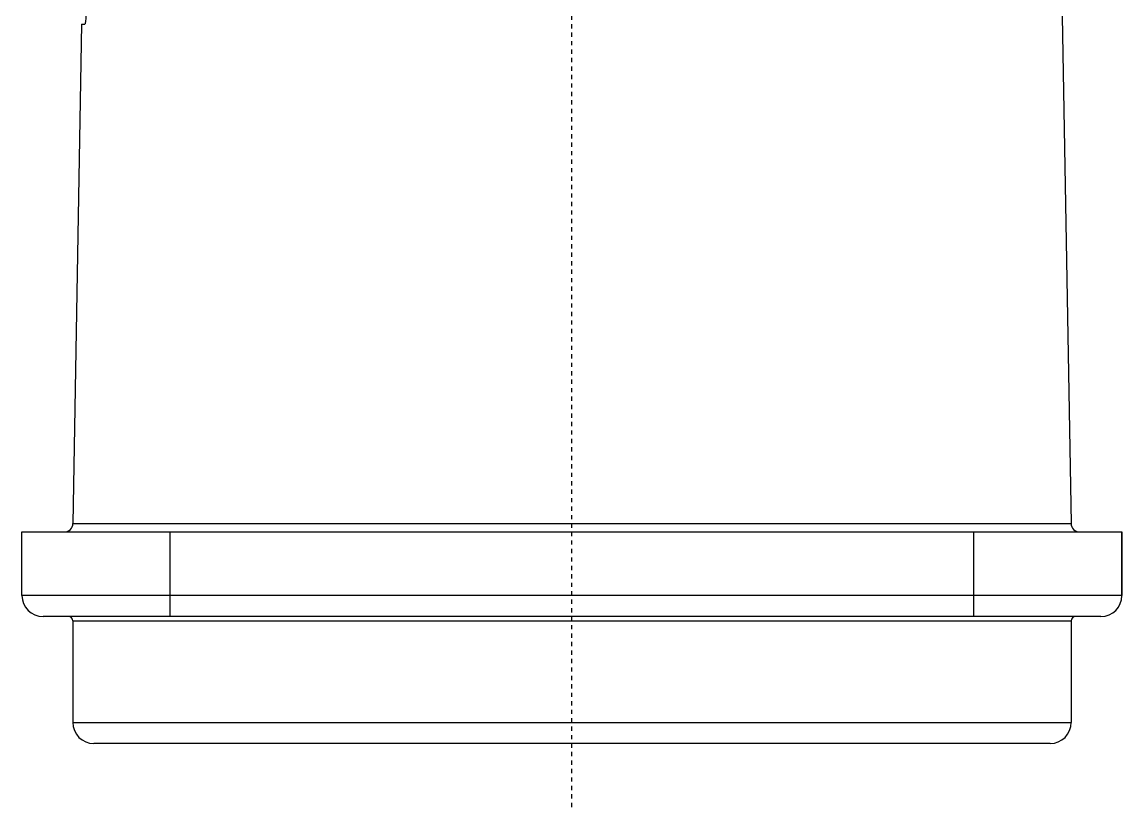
# Model space of a CAD drawing. Header units: millimetres. Extents: x 3170 to 4290, y 966 to 1416.
# Drawn here: x 3970.69 to 3996.69, y 965.58 to 984.13 of the extents above; entities that cross this region are included whole.
import ezdxf

# ---------------------------------------------------------------- set-up
doc = ezdxf.new("R2010")
doc.units = ezdxf.units.MM
doc.header["$LTSCALE"] = 0.1
doc.linetypes.add('CENTER', pattern=[0.6, 0.375, -0.075, 0.075, -0.075])
for name, color, linetype in [('AUSFORMSCHRAEGEN', 7, 'Continuous'), ('BEZUGSACHSEN', 7, 'Continuous'), ('RUNDUNGEN', 7, 'Continuous')]:
    doc.layers.add(name, color=color, linetype=linetype)

msp = doc.modelspace()

# ---------------------------------------------------------------- linework, layer by layer
at = {"layer": 'AUSFORMSCHRAEGEN', "color": 7, "linetype": 'Continuous'}
for p, q in [((3995.225, 987.081), (3995.484, 972.278)), ((3972.097, 984.081), (3971.891, 972.278))]:
    msp.add_line(p, q, dxfattribs=at)
at = {"layer": 'BEZUGSACHSEN', "color": 7, "linetype": 'CENTER'}
msp.add_line((3983.687, 965.581), (3983.687, 999.131), dxfattribs=at)
at = {"layer": 'BEZUGSACHSEN', "color": 7, "linetype": 'Continuous'}
for p, q in [((3970.687, 972.081), (3996.687, 972.081)), ((3996.687, 972.081), (3996.687, 970.581)), ((3971.887, 969.981), (3971.887, 967.581)), ((3995.487, 969.981), (3995.487, 967.581)), ((3994.987, 967.081), (3972.387, 967.081))]:
    msp.add_line(p, q, dxfattribs=at)
at = {"layer": 'BEZUGSACHSEN', "color": 9, "linetype": 'Continuous'}
msp.add_line((3971.887, 967.581), (3995.487, 967.581), dxfattribs=at)
at = {"layer": 'BEZUGSACHSEN', "color": 7, "linetype": 'Continuous'}
for centre, start, end in [((3972.387, 967.581), 180, 270), ((3994.987, 967.581), 270, 0)]:
    msp.add_arc(centre, 0.5, start, end, dxfattribs=at)
at = {"layer": 'RUNDUNGEN', "color": 7, "linetype": 'Continuous'}
for p, q in [((3972.097, 984.081), (3972.17, 984.081)), ((3970.687, 970.581), (3970.687, 972.081)), ((3996.687, 970.581), (3996.687, 972.081)), ((3996.187, 970.081), (3971.187, 970.081))]:
    msp.add_line(p, q, dxfattribs=at)
at = {"layer": 'RUNDUNGEN', "color": 9, "linetype": 'Continuous'}
for p, q in [((3971.891, 972.278), (3995.484, 972.278)), ((3974.187, 970.081), (3974.187, 972.081)), ((3993.187, 970.081), (3993.187, 972.081)), ((3996.687, 970.581), (3970.687, 970.581)), ((3971.887, 969.981), (3995.487, 969.981))]:
    msp.add_line(p, q, dxfattribs=at)
at = {"layer": 'RUNDUNGEN', "color": 7, "linetype": 'Continuous'}
for centre, radius, start, end in [((3971.691, 972.281), 0.2, 270, 359), ((3995.684, 972.281), 0.2, 181, 270), ((3971.187, 970.581), 0.5, 180, 270), ((3996.187, 970.581), 0.5, 270, 0), ((3971.787, 969.981), 0.1, 0, 90), ((3995.587, 969.981), 0.1, 90, 180)]:
    msp.add_arc(centre, radius, start, end, dxfattribs=at)
msp.add_open_spline([(3972.198, 984.278), (3972.197, 984.253), (3972.195, 984.206), (3972.19, 984.151), (3972.184, 984.116), (3972.18, 984.098), (3972.176, 984.087), (3972.172, 984.081), (3972.17, 984.081)], degree=3, knots=[0, 0, 0, 0, 0.377343, 0.696096, 0.81882, 0.91122, 0.970906, 1, 1, 1, 1], dxfattribs=at)

doc.saveas('drawing.dxf')
